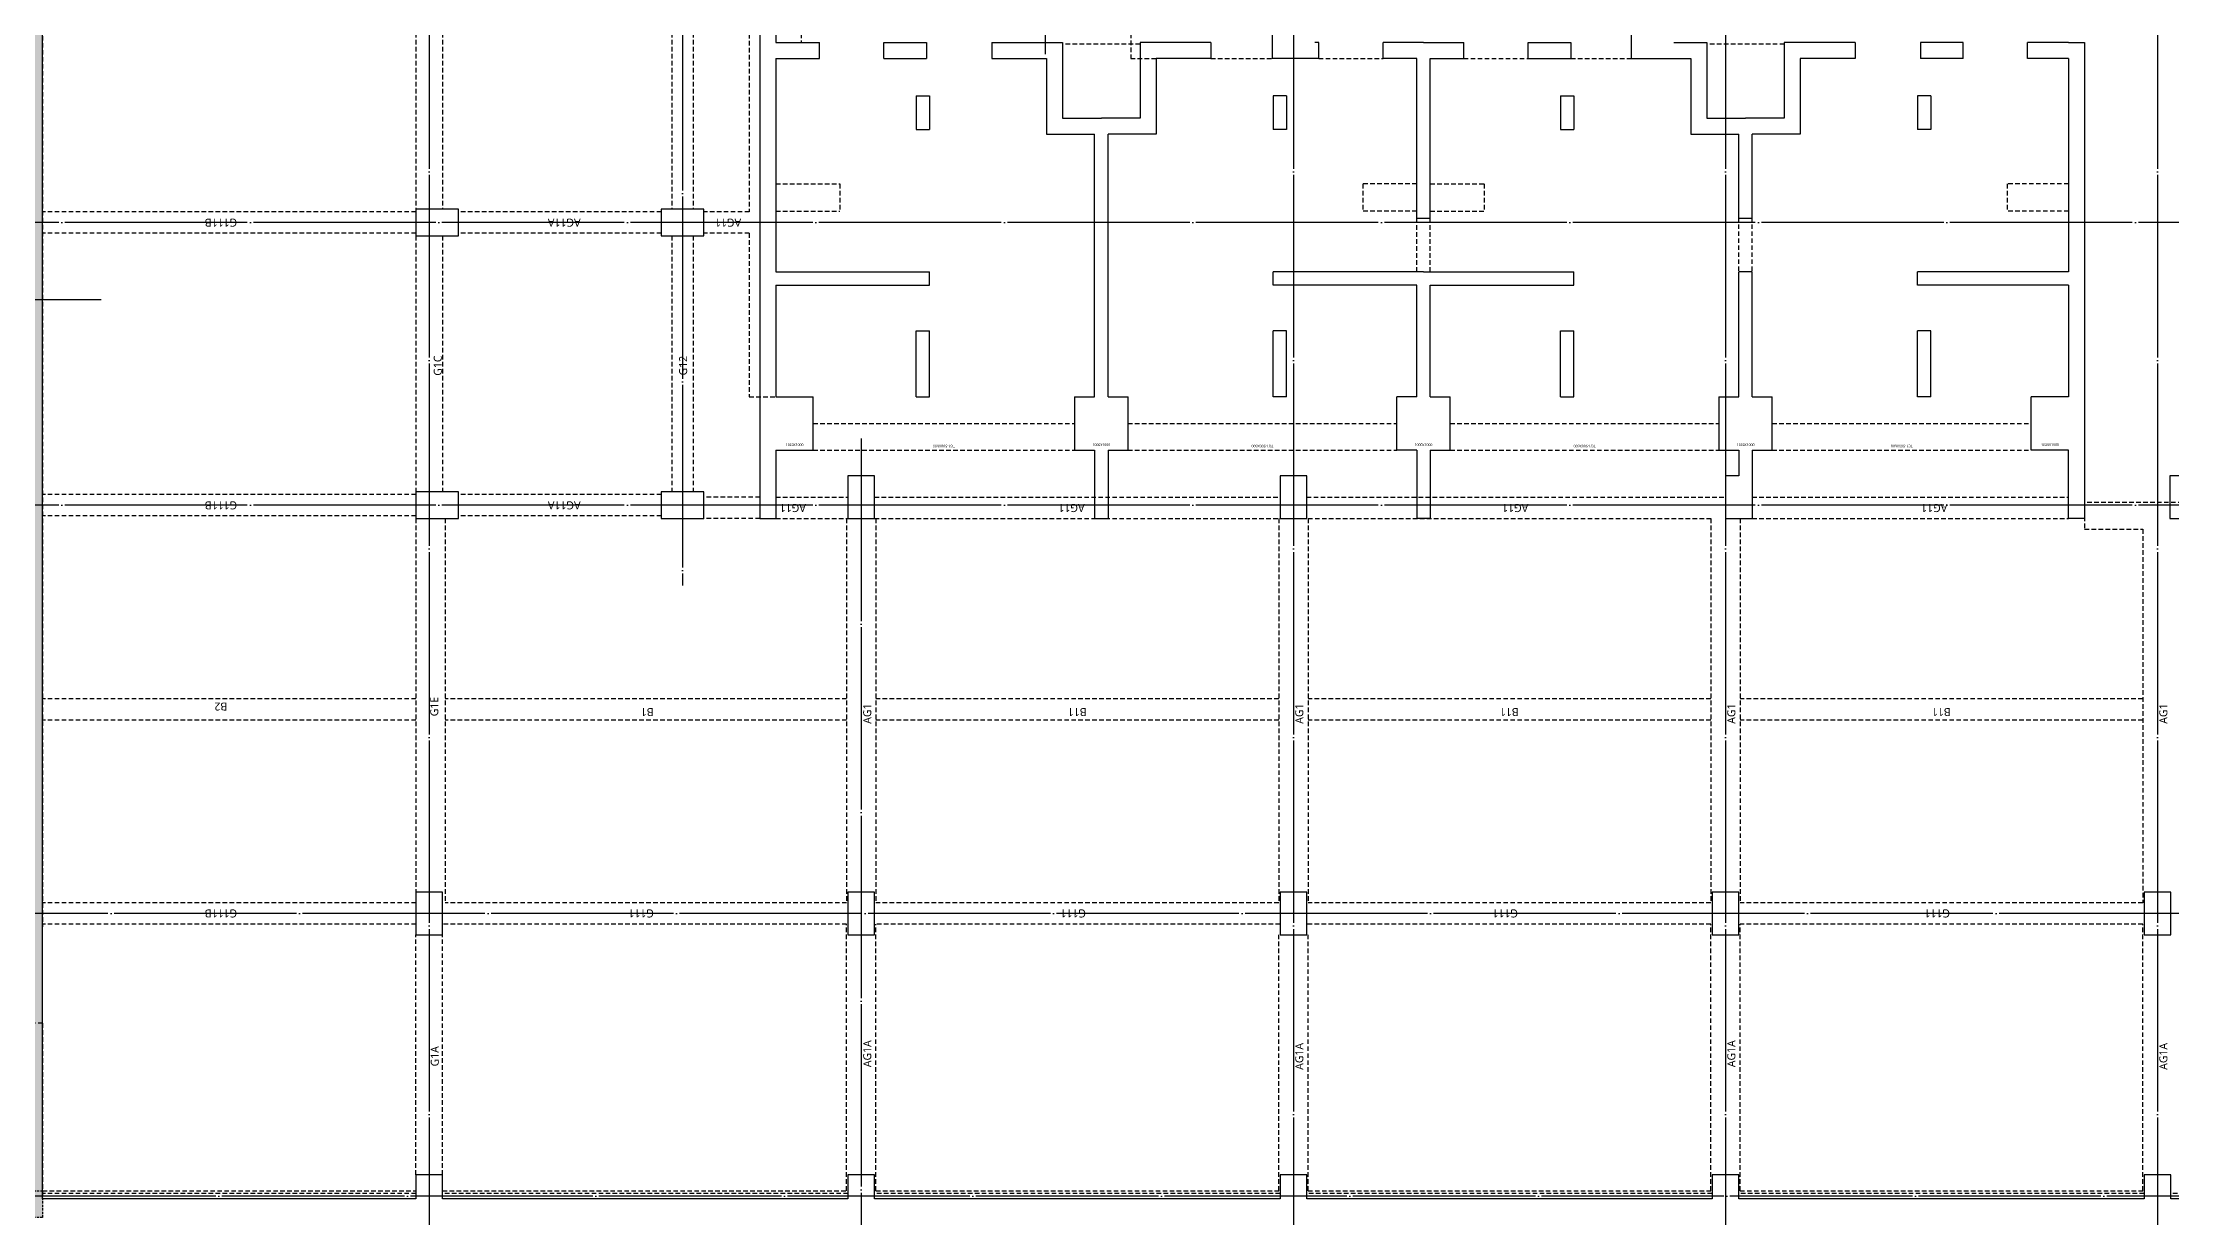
# Model space of a CAD drawing. Header units: millimetres. Extents: x 317501 to 2277231, y -321722 to 1186893.
# Drawn here: x 2014554 to 2054466, y -113598 to -91573 of the extents above; entities that cross this region are included whole.
import ezdxf
from ezdxf.enums import TextEntityAlignment as Align

# ---------------------------------------------------------------- set-up
doc = ezdxf.new("R2010")
doc.units = ezdxf.units.MM
doc.header["$LTSCALE"] = 57
for name, pattern in [('XS-지하주차장$0$CEN', [62, 60, -1, 0, -1]), ('XS-지하주차장$0$DDOT', [14, 12, -1, 0, -1]), ('XS-지하주차장$0$HID', [2.3, 1.5, -0.8])]:
    doc.linetypes.add(name, pattern=pattern)
for name, color, linetype in [('254', 254, 'Continuous'), ('XS-지하주차장$0$AWG', 5, 'XS-지하주차장$0$HID'), ('XS-지하주차장$0$B', 9, 'XS-지하주차장$0$HID'), ('XS-지하주차장$0$C3', 145, 'Continuous'), ('XS-지하주차장$0$CEN-P', 14, 'XS-지하주차장$0$CEN'), ('XS-지하주차장$0$COL', 2, 'Continuous'), ('XS-지하주차장$0$DASH', 8, 'Continuous'), ('XS-지하주차장$0$EL7', 7, 'Continuous'), ('XS-지하주차장$0$FP-CORE', 8, 'Continuous'), ('XS-지하주차장$0$G', 4, 'XS-지하주차장$0$HID'), ('XS-지하주차장$0$OPEN', 9, 'XS-지하주차장$0$DDOT'), ('XS-지하주차장$0$STEEL', 9, 'Continuous'), ('XS-지하주차장$0$TG', 30, 'XS-지하주차장$0$HID'), ('XS-지하주차장$0$W1', 2, 'Continuous'), ('XS-지하주차장$0$W1-H', 11, 'XS-지하주차장$0$HID'), ('XS-지하주차장$0$W2', 9, 'Continuous'), ('XS-지하주차장$0$WG', 6, 'XS-지하주차장$0$HID')]:
    doc.layers.add(name, color=color, linetype=linetype)
for name, color, linetype, plot in [('XS-지하주차장$0$B-TEXT', 7, 'Continuous', False), ('XS-지하주차장$0$DEFPOINT', 144, 'Continuous', False), ('XS-지하주차장$0$G-TEXT', 3, 'Continuous', False), ('XS-지하주차장$0$PD', 145, 'XS-지하주차장$0$HID', False)]:
    doc.layers.add(name, color=color, linetype=linetype, plot=plot)
doc.styles.add('XS-지하주차장$0$맑은 고딕', font='malgun.ttf')
doc.styles.add('XS-지하주차장$0$맑은고딕', font='malgun.ttf')

# ---------------------------------------------------------------- blocks, each defined once
blk = doc.blocks.new('XS-지하주차장$0$B2-W')
at = {"layer": 'XS-지하주차장$0$W1-H'}
for p, q in [((2940, 113210), (2940, 113410)), ((-250, 106210), (-250, 113210)), ((2940, 113210), (-250, 113210)), ((51600, 113210), (4750, 113210)), ((100, 106210), (-250, 106210)), ((100, 105710), (100, 106210)), ((4600, 106210), (4600, 105710)), ((5400, 106210), (4600, 106210)), ((5400, 105710), (5400, 106210)), ((12900, 106210), (12400, 106210)), ((12400, 106210), (12400, 105410)), ((12900, 105410), (12900, 106210)), ((18200, 106210), (17700, 106210)), ((17700, 106210), (17700, 105410)), ((18200, 105410), (18200, 106210)), ((-250, 98110), (-250, 105710)), ((-250, 105710), (100, 105710)), ((4600, 105710), (5400, 105710)), ((12400, 105410), (12900, 105410)), ((17700, 105410), (18200, 105410)), ((12900, 101610), (12400, 101610)), ((12400, 101610), (12400, 100810)), ((12900, 100810), (12900, 101610)), ((18200, 101610), (17700, 101610)), ((17700, 101610), (17700, 100810)), ((18200, 100810), (18200, 101610)), ((12400, 100810), (12900, 100810)), ((17700, 100810), (18200, 100810)), ((12400, 99760), (12400, 99460)), ((25875, 99760), (12400, 99760)), ((13685, 99460), (12400, 99460)), ((13685, 99460), (13685, 98760)), ((14685, 99460), (14685, 98760)), ((16780, 99460), (14685, 99460)), ((16780, 99460), (16780, 96580)), ((17030, 99460), (17030, 96580)), ((21025, 99460), (17030, 99460)), ((21025, 99460), (21025, 98645)), ((22675, 99460), (21325, 99460)), ((21325, 99460), (21325, 98645)), ((13685, 98760), (14685, 98760)), ((21025, 98645), (21325, 98645)), ((100, 98110), (-250, 98110)), ((100, 97610), (100, 98110)), ((4600, 98110), (4600, 97610)), ((5400, 98110), (4600, 98110)), ((5400, 97610), (5400, 98110)), ((12400, 98110), (12400, 97610)), ((13200, 98110), (12400, 98110)), ((13200, 97610), (13200, 98110)), ((-250, 90010), (-250, 97610)), ((-250, 97610), (100, 97610)), ((4600, 97610), (5400, 97610)), ((12400, 97610), (13200, 97610)), ((21025, 97435), (21325, 97435)), ((21025, 97435), (21025, 96635)), ((21325, 97435), (21325, 96635)), ((14685, 96830), (15920, 96830)), ((14685, 96830), (14685, 96580)), ((15920, 96830), (15920, 96580)), ((20325, 96830), (19695, 96830)), ((19695, 96830), (19695, 96580)), ((20325, 96830), (20325, 96580)), ((21325, 96635), (21025, 96635)), ((14685, 96580), (15920, 96580)), ((16780, 96580), (17030, 96580)), ((20325, 96580), (19695, 96580)), ((21325, 95415), (21025, 95415)), ((21025, 95415), (21025, 94385)), ((21325, 95415), (21325, 94085)), ((19605, 94385), (19605, 93485)), ((21025, 94385), (19605, 94385)), ((13685, 93860), (13685, 93485)), ((14685, 93860), (13685, 93860)), ((14685, 93860), (14685, 93485)), ((19905, 94085), (19905, 93360)), ((21325, 94085), (19905, 94085)), ((12400, 93485), (12400, 93235)), ((13685, 93485), (12400, 93485)), ((14685, 93485), (19605, 93485)), ((13685, 93235), (12400, 93235)), ((13685, 93235), (13685, 92860)), ((14685, 93235), (19605, 93235)), ((14685, 93235), (14685, 92860)), ((19605, 92335), (19605, 93235)), ((19905, 92635), (19905, 93360)), ((13685, 92860), (14685, 92860)), ((21325, 92635), (19905, 92635)), ((21325, 91305), (21325, 92635)), ((21025, 92335), (19605, 92335)), ((21025, 91305), (21025, 92335)), ((21325, 91305), (21025, 91305)), ((100, 90010), (-250, 90010)), ((100, 89510), (100, 90010)), ((4600, 90010), (4600, 89510)), ((5400, 90010), (4600, 90010)), ((5400, 89510), (5400, 90010)), ((12400, 90010), (12400, 89510)), ((13200, 90010), (12400, 90010)), ((13200, 89510), (13200, 90010)), ((14685, 90140), (15920, 90140)), ((14685, 89890), (14685, 90140)), ((14685, 89890), (15920, 89890)), ((15920, 89890), (15920, 90140)), ((16780, 87445), (16780, 90140)), ((16780, 90140), (17030, 90140)), ((17030, 87445), (17030, 90140)), ((20325, 90140), (19695, 90140)), ((19695, 89890), (19695, 90140)), ((20325, 89890), (19695, 89890)), ((20325, 89890), (20325, 90140)), ((21025, 89285), (21025, 90160)), ((21525, 90160), (21025, 90160)), ((-250, 81910), (-250, 89510)), ((-250, 89510), (100, 89510)), ((4600, 89510), (5400, 89510)), ((12400, 89510), (13200, 89510)), ((21025, 89285), (21325, 89285)), ((21325, 89285), (21325, 89360)), ((13685, 87820), (14685, 87820)), ((13685, 87445), (13685, 87820)), ((14685, 87445), (14685, 87820)), ((21025, 88075), (21325, 88075)), ((21025, 87445), (21025, 88075)), ((21325, 87320), (21325, 88075)), ((12400, 87195), (12400, 87445)), ((13685, 87445), (12400, 87445)), ((14685, 87445), (16780, 87445)), ((17030, 87445), (21025, 87445)), ((13685, 87195), (12400, 87195)), ((13685, 87195), (13685, 86820)), ((14685, 87195), (16780, 87195)), ((14685, 87195), (14685, 86820)), ((16780, 87195), (16780, 84500)), ((17030, 87195), (21025, 87195)), ((17030, 87195), (17030, 84500)), ((21025, 87195), (21025, 86565)), ((21325, 87320), (21325, 86565)), ((13685, 86820), (14685, 86820)), ((21025, 86565), (21325, 86565)), ((21025, 85355), (21325, 85355)), ((21025, 85355), (21025, 84555)), ((21325, 85355), (21325, 84555)), ((14685, 84750), (15920, 84750)), ((14685, 84750), (14685, 84500)), ((15920, 84750), (15920, 84500)), ((20325, 84750), (19695, 84750)), ((19695, 84750), (19695, 84500)), ((20325, 84750), (20325, 84500)), ((14685, 84500), (15920, 84500)), ((16780, 84500), (17030, 84500)), ((20325, 84500), (19695, 84500)), ((21325, 84555), (21025, 84555)), ((21525, 83425), (21025, 83425)), ((21025, 83425), (21025, 83335)), ((21025, 83335), (21025, 82305)), ((21325, 82625), (21325, 82005)), ((19605, 82305), (19605, 81405)), ((21025, 82305), (19605, 82305)), ((100, 81910), (-250, 81910)), ((100, 81410), (100, 81910)), ((4600, 81910), (4600, 81410)), ((5400, 81910), (4600, 81910)), ((5400, 81410), (5400, 81910)), ((19905, 82005), (19905, 81280)), ((21325, 82005), (19905, 82005)), ((13200, 81655), (12400, 81655)), ((12400, 81655), (12400, 81155)), ((13200, 81405), (13200, 81655)), ((13685, 81780), (13685, 81405)), ((14685, 81780), (13685, 81780)), ((14685, 81780), (14685, 81405)), ((-250, 73810), (-250, 81410)), ((-250, 81410), (100, 81410)), ((4600, 81410), (5400, 81410)), ((13200, 81155), (12400, 81155)), ((13685, 81405), (13200, 81405)), ((13685, 81155), (13200, 81155)), ((13685, 81155), (13685, 80780)), ((14685, 81405), (19605, 81405)), ((14685, 81155), (19605, 81155)), ((14685, 81155), (14685, 80780)), ((19605, 80255), (19605, 81155)), ((19905, 80555), (19905, 81280)), ((13685, 80780), (14685, 80780)), ((21025, 80255), (19605, 80255)), ((21325, 80555), (19905, 80555)), ((21025, 79225), (21025, 80255)), ((21325, 79225), (21325, 80555)), ((21325, 79225), (21025, 79225)), ((14685, 78060), (15920, 78060)), ((14685, 77810), (14685, 78060)), ((15920, 77810), (15920, 78060)), ((16780, 75225), (16780, 78060)), ((16780, 78060), (17030, 78060)), ((17030, 75225), (17030, 78060)), ((20325, 78060), (19695, 78060)), ((19695, 77810), (19695, 78060)), ((20325, 77810), (20325, 78060)), ((21325, 78005), (21025, 78005)), ((21025, 77205), (21025, 78005)), ((21325, 77205), (21325, 78005)), ((14685, 77810), (15920, 77810)), ((20325, 77810), (19695, 77810)), ((21025, 77205), (21325, 77205)), ((13685, 75925), (14685, 75925)), ((13685, 75225), (13685, 75925)), ((14685, 75225), (14685, 75925)), ((21025, 75995), (21325, 75995)), ((21025, 75225), (21025, 75995)), ((21325, 75225), (21325, 75995)), ((12400, 74925), (12400, 75225)), ((12400, 75225), (13685, 75225)), ((16780, 75225), (14685, 75225)), ((21025, 75225), (17030, 75225)), ((21325, 75225), (21325, 74925)), ((21325, 74925), (12400, 74925)), ((100, 73810), (-250, 73810)), ((100, 73310), (100, 73810)), ((4600, 73810), (4600, 73310)), ((5400, 73810), (4600, 73810)), ((5400, 73310), (5400, 73810)), ((-250, 65710), (-250, 73310)), ((-250, 73310), (100, 73310)), ((4600, 73310), (5400, 73310)), ((13200, 73325), (12400, 73325)), ((12400, 73325), (12400, 73125)), ((13200, 73125), (13200, 73325))]:
    blk.add_line(p, q, dxfattribs=at)
blk = doc.blocks.new('XS-지하주차장$0$B1-2')
at = {"layer": 'XS-지하주차장$0$DASH'}
h = blk.add_hatch(dxfattribs=at)
h.set_pattern_fill('DASH', color=256, scale=350, angle=180, style=0)
h.set_pattern_definition([(2e-15, (-357891.64, 9798.91), (43.75, 43.75), [43.75, -43.75])])
h.paths.add_polyline_path([(22265, 13075), (24835, 13075), (24835, 11910), (22265, 11910)])
h = blk.add_hatch(dxfattribs=at)
h.set_pattern_fill('DASH', color=256, scale=350, angle=180, style=0)
h.set_pattern_definition([(2e-15, (-357891.64, 8753.91), (43.75, 43.75), [43.75, -43.75])])
h.paths.add_polyline_path([(22440, 11720), (24040, 11720), (24040, 10755), (22440, 10755)])
blk.add_line((22440, 10755), (24040, 10755), dxfattribs=at)
at = {"layer": 'XS-지하주차장$0$DEFPOINT', "color": 1}
for p, q in [((18460, 11025), (18410, 11025)), ((18435, 11000), (18435, 11050))]:
    blk.add_line(p, q, dxfattribs=at)
at = {"layer": 'XS-지하주차장$0$EL7'}
for p, q in [((19735, 17620), (19735, 16050)), ((22535, 16485), (22535, 17675)), ((22535, 14075), (22535, 15165))]:
    blk.add_line(p, q, dxfattribs=at)
at = {"layer": 'XS-지하주차장$0$FP-CORE'}
for p, q in [((18368, 13980), (17135, 13980)), ((18368, 13980), (17135, 12420)), ((18368, 14150), (19735, 14150)), ((18368, 12330), (18368, 14150)), ((18503, 12330), (18503, 14150)), ((19735, 14150), (18503, 12330)), ((18365, 12420), (17135, 12420)), ((18368, 12330), (19735, 12330))]:
    blk.add_line(p, q, dxfattribs=at)
at = {"layer": 'XS-지하주차장$0$OPEN'}
for p, q in [((19735, 15875), (17135, 18275)), ((19735, 18275), (17135, 15875)), ((22535, 13375), (24835, 18275)), ((22535, 18275), (24835, 13375)), ((24130, 11720), (24835, 10830)), ((24835, 11720), (24130, 10830))]:
    blk.add_line(p, q, dxfattribs=at)
at = {"layer": 'XS-지하주차장$0$PD'}
for p, q in [((29485, 27380), (29485, 26785)), ((29485, 26785), (31130, 26785)), ((26665, 19805), (26665, 21355)), ((29485, 14375), (31130, 14375)), ((29485, 13965), (29485, 14375)), ((29485, 13715), (29485, 13305)), ((29485, 13305), (31130, 13305)), ((770, 10275), (770, 8925)), ((7125, 8895), (5675, 8895)), ((19205, 8895), (17755, 8895)), ((26665, 6325), (26665, 7875)), ((300, 6275), (1495, 6275)), ((1495, 6275), (1495, 5765)), ((12315, 6275), (11305, 6275)), ((11305, 6275), (11305, 5765)), ((12565, 6275), (13575, 6275)), ((13575, 6275), (13575, 5765)), ((24535, 6275), (23385, 6275)), ((23385, 6275), (23385, 5765)), ((300, 5765), (1495, 5765)), ((12315, 5765), (11305, 5765)), ((12565, 5765), (13575, 5765)), ((24535, 5765), (23385, 5765)), ((29485, 895), (31130, 895)), ((29485, 300), (29485, 895))]:
    blk.add_line(p, q, dxfattribs=at)
at = {"layer": 'XS-지하주차장$0$STEEL'}
for p, q in [((22235, 11910), (22235, 13075)), ((22265, 11910), (22265, 13075)), ((22265, 11910), (22235, 11910))]:
    blk.add_line(p, q, dxfattribs=at)
at = {"layer": 'XS-지하주차장$0$W1'}
for p, q in [((25145, 27680), (36060, 27680)), ((36060, 27680), (36060, 27380)), ((26635, 27380), (25945, 27380)), ((26635, 27380), (26635, 26565)), ((26935, 27380), (26935, 26565)), ((26935, 27380), (31130, 27380)), ((31130, 27380), (31130, 24200)), ((31380, 27380), (31380, 24200)), ((31380, 27380), (34475, 27380)), ((34475, 27380), (34475, 26080)), ((34775, 27380), (34775, 26700)), ((34775, 27380), (36060, 27380)), ((26935, 26565), (26635, 26565)), ((34775, 26080), (34475, 26080)), ((34775, 26200), (34775, 26080)), ((26935, 25055), (26635, 25055)), ((26635, 25055), (26635, 24255)), ((26935, 25055), (26935, 24255)), ((27635, 24450), (28465, 24450)), ((27635, 24450), (27635, 24200)), ((28465, 24450), (28465, 24200)), ((33775, 24450), (32240, 24450)), ((32240, 24450), (32240, 24200)), ((33775, 24450), (33775, 24200)), ((34475, 24570), (34475, 24170)), ((34775, 24570), (34475, 24570)), ((34775, 24570), (34775, 24170)), ((26635, 24255), (26935, 24255)), ((27635, 24200), (28465, 24200)), ((31380, 24200), (31130, 24200)), ((33775, 24200), (32240, 24200)), ((34775, 24170), (34475, 24170)), ((26635, 23035), (26935, 23035)), ((26635, 23035), (26635, 21355)), ((26935, 23035), (26935, 21655)), ((34475, 22060), (34475, 20705)), ((34775, 22060), (34475, 22060)), ((34775, 22060), (34775, 21800)), ((26935, 21655), (28095, 21655)), ((28095, 21655), (28095, 20705)), ((26635, 21355), (27795, 21355)), ((27795, 21355), (27795, 20580)), ((34775, 21300), (34775, 20705)), ((27795, 19805), (27795, 20580)), ((30130, 20705), (28095, 20705)), ((28095, 19505), (28095, 20455)), ((30130, 20455), (28095, 20455)), ((30130, 20455), (30130, 20705)), ((34475, 20705), (31130, 20705)), ((31130, 20455), (31130, 20705)), ((34475, 20455), (31130, 20455)), ((34475, 19100), (34475, 20455)), ((34775, 20705), (36060, 20705)), ((34775, 19100), (34775, 20455)), ((34775, 20455), (36060, 20455)), ((36060, 20455), (36060, 20705)), ((26635, 18125), (26635, 19805)), ((26635, 19805), (27795, 19805)), ((26935, 18125), (26935, 19505)), ((26935, 19505), (28095, 19505)), ((34775, 19100), (34475, 19100)), ((16835, 13800), (16835, 18575)), ((16835, 18575), (20035, 18575)), ((20035, 17620), (20035, 18575)), ((22235, 18575), (25285, 18575)), ((22235, 17675), (22235, 18575)), ((25285, 18275), (25285, 18575)), ((17135, 15875), (17135, 18275)), ((17135, 18275), (19735, 18275)), ((19735, 17620), (19735, 18275)), ((22535, 18275), (24835, 18275)), ((22535, 17675), (22535, 18275)), ((24835, 13375), (24835, 18275)), ((25135, 10725), (25135, 18275)), ((25135, 18275), (25285, 18275)), ((26635, 18125), (26935, 18125)), ((19735, 17620), (20035, 17620)), ((22235, 17675), (22535, 17675)), ((26635, 16905), (26935, 16905)), ((26635, 16105), (26635, 16905)), ((26935, 16105), (26935, 16905)), ((27635, 16960), (28465, 16960)), ((27635, 16710), (27635, 16960)), ((28465, 16710), (28465, 16960)), ((31130, 13840), (31130, 16960)), ((31380, 16960), (31130, 16960)), ((31380, 13965), (31380, 16960)), ((33775, 16960), (32240, 16960)), ((32240, 16710), (32240, 16960)), ((33775, 16710), (33775, 16960)), ((34475, 16590), (34475, 16990)), ((34775, 16990), (34475, 16990)), ((34775, 16590), (34775, 16990)), ((22235, 15165), (22235, 16485)), ((22235, 16485), (22535, 16485)), ((22535, 15165), (22535, 16485)), ((27635, 16710), (28465, 16710)), ((33775, 16710), (32240, 16710)), ((34775, 16590), (34475, 16590)), ((19735, 15875), (19735, 16050)), ((20035, 16050), (19735, 16050)), ((20035, 15575), (20035, 16050)), ((26935, 16105), (26635, 16105)), ((17135, 15875), (19735, 15875)), ((17135, 11025), (17135, 15575)), ((17135, 15575), (20035, 15575)), ((22235, 15165), (22535, 15165)), ((34775, 15080), (34475, 15080)), ((34475, 13965), (34475, 15080)), ((34775, 13965), (34775, 15080)), ((19735, 11025), (19735, 14465)), ((19735, 14465), (20035, 14465)), ((20035, 10725), (20035, 14465)), ((26935, 14595), (26635, 14595)), ((26635, 13840), (26635, 14595)), ((26935, 13965), (26935, 14595)), ((22235, 13075), (22235, 14075)), ((22235, 14075), (22535, 14075)), ((22535, 13375), (22535, 14075)), ((26635, 13840), (26635, 13085)), ((30130, 13965), (26935, 13965)), ((30130, 13715), (26935, 13715)), ((26935, 13715), (26935, 13085)), ((30130, 13715), (30130, 13965)), ((31130, 13840), (31130, 10720)), ((34475, 13965), (31380, 13965)), ((34475, 13715), (31380, 13715)), ((31380, 13715), (31380, 10720)), ((34475, 13715), (34475, 12600)), ((34775, 13965), (36060, 13965)), ((35275, 13715), (36060, 13715)), ((36060, 13715), (36060, 13965)), ((0, 13475), (0, 0)), ((4950, 13475), (0, 13475)), ((300, 13175), (300, 10575)), ((4850, 13175), (300, 13175)), ((4850, 13175), (4850, 11685)), ((6950, 13175), (5150, 13175)), ((5150, 13175), (5150, 11685)), ((7250, 13475), (5750, 13475)), ((6950, 13175), (6950, 10275)), ((7250, 13475), (7250, 10275)), ((16835, 10275), (16835, 13300)), ((22535, 13375), (24835, 13375)), ((34775, 13465), (34775, 12600)), ((22235, 13075), (24835, 13075)), ((24835, 10725), (24835, 13075)), ((26935, 13085), (26635, 13085)), ((34775, 12600), (34475, 12600)), ((4850, 11685), (5150, 11685)), ((26935, 11575), (26635, 11575)), ((26635, 11575), (26635, 10775)), ((26935, 11575), (26935, 10775)), ((17135, 11025), (19735, 11025)), ((27635, 10970), (28465, 10970)), ((27635, 10970), (27635, 10720)), ((28465, 10970), (28465, 10720)), ((33775, 10970), (32240, 10970)), ((32240, 10970), (32240, 10720)), ((33775, 10970), (33775, 10720)), ((34475, 11090), (34475, 10690)), ((34775, 11090), (34475, 11090)), ((34775, 11090), (34775, 10690)), ((5840, 10575), (300, 10575)), ((5840, 10575), (5840, 10275)), ((17135, 10275), (17135, 10725)), ((17135, 10725), (20035, 10725)), ((24835, 10725), (25135, 10725)), ((26635, 10775), (26935, 10775)), ((27635, 10720), (28465, 10720)), ((31380, 10720), (31130, 10720)), ((33775, 10720), (32240, 10720)), ((34775, 10690), (34475, 10690)), ((5840, 10275), (300, 10275)), ((300, 10275), (300, 8925)), ((7250, 10275), (6950, 10275)), ((16835, 10275), (17135, 10275)), ((26635, 9555), (26935, 9555)), ((26635, 9555), (26635, 7875)), ((26935, 9555), (26935, 8175)), ((300, 8925), (1115, 8925)), ((1115, 8625), (1115, 8925)), ((2325, 8625), (2325, 8925)), ((2325, 8925), (3125, 8925)), ((3125, 8925), (3125, 8625)), ((4345, 8925), (4345, 8625)), ((4345, 8925), (5675, 8925)), ((5675, 8925), (5675, 7505)), ((8455, 8925), (7125, 8925)), ((7125, 8925), (7125, 7505)), ((8455, 8925), (8455, 8625)), ((10475, 8925), (10400, 8925)), ((10475, 8625), (10475, 8925)), ((11685, 8625), (11685, 8925)), ((12440, 8925), (11685, 8925)), ((12440, 8925), (13195, 8925)), ((13195, 8625), (13195, 8925)), ((14405, 8625), (14405, 8925)), ((14405, 8925), (15205, 8925)), ((15205, 8925), (15205, 8625)), ((17135, 8925), (17755, 8925)), ((17755, 8925), (17755, 7505)), ((20535, 8925), (19205, 8925)), ((19205, 8925), (19205, 7505)), ((20535, 8925), (20535, 8625)), ((21755, 8925), (21755, 8625)), ((22555, 8925), (21755, 8925)), ((22555, 8625), (22555, 8925)), ((23765, 8625), (23765, 8925)), ((24535, 8925), (23765, 8925)), ((24535, 8925), (24835, 8925)), ((24835, 8925), (24835, 0)), ((300, 8625), (1115, 8625)), ((300, 8625), (300, 4630)), ((2325, 8625), (3125, 8625)), ((4345, 8625), (5375, 8625)), ((5375, 8625), (5375, 7205)), ((8455, 8625), (7425, 8625)), ((7425, 8625), (7425, 7205)), ((10475, 8625), (9600, 8625)), ((12315, 8625), (11685, 8625)), ((12315, 5630), (12315, 8625)), ((12565, 5630), (12565, 8625)), ((12565, 8625), (13195, 8625)), ((14405, 8625), (15205, 8625)), ((16425, 8625), (17455, 8625)), ((17455, 8625), (17455, 7205)), ((20535, 8625), (19505, 8625)), ((19505, 8625), (19505, 7205)), ((22555, 8625), (21755, 8625)), ((24535, 8625), (23765, 8625)), ((24535, 8625), (24535, 4630)), ((34475, 8580), (34475, 7225)), ((34775, 8580), (34475, 8580)), ((34775, 8580), (34775, 7225)), ((26935, 8175), (28095, 8175)), ((28095, 8175), (28095, 7225)), ((2930, 7925), (2930, 7295)), ((2930, 7925), (3180, 7925)), ((3180, 7925), (3180, 7295)), ((9620, 7925), (9620, 7295)), ((9870, 7925), (9620, 7925)), ((9870, 7925), (9870, 7295)), ((15010, 7925), (15010, 7295)), ((15010, 7925), (15260, 7925)), ((15260, 7925), (15260, 7295)), ((21700, 7925), (21700, 7295)), ((21950, 7925), (21700, 7925)), ((21950, 7925), (21950, 7295)), ((26635, 7875), (27795, 7875)), ((27795, 7875), (27795, 7100)), ((2930, 7295), (3180, 7295)), ((5375, 7205), (6275, 7205)), ((5675, 7505), (6400, 7505)), ((6275, 2285), (6275, 7205)), ((7125, 7505), (6400, 7505)), ((6525, 2285), (6525, 7205)), ((7425, 7205), (6525, 7205)), ((9870, 7295), (9620, 7295)), ((15010, 7295), (15260, 7295)), ((17455, 7205), (18355, 7205)), ((17755, 7505), (18480, 7505)), ((18355, 5630), (18355, 7205)), ((19205, 7505), (18480, 7505)), ((19505, 7205), (18605, 7205)), ((18605, 5630), (18605, 7205)), ((21950, 7295), (21700, 7295)), ((34475, 7225), (28095, 7225)), ((34775, 7225), (36060, 7225)), ((36060, 6975), (36060, 7225)), ((27795, 6325), (27795, 7100)), ((34475, 6975), (28095, 6975)), ((28095, 6025), (28095, 6975)), ((34475, 5620), (34475, 6975)), ((34775, 5800), (34775, 6975)), ((34775, 6975), (36060, 6975)), ((26635, 4645), (26635, 6325)), ((26635, 6325), (27795, 6325)), ((26935, 4645), (26935, 6025)), ((26935, 6025), (28095, 6025)), ((12565, 5630), (12315, 5630)), ((18605, 5630), (18355, 5630)), ((300, 4630), (3180, 4630)), ((3180, 4380), (3180, 4630)), ((12440, 4630), (9620, 4630)), ((9620, 4380), (9620, 4630)), ((12440, 4630), (15260, 4630)), ((15260, 4380), (15260, 4630)), ((18355, 2285), (18355, 4630)), ((18605, 4630), (18355, 4630)), ((18605, 2285), (18605, 4630)), ((24535, 4630), (21700, 4630)), ((21700, 4380), (21700, 4630)), ((26635, 4645), (26935, 4645)), ((300, 4380), (3180, 4380)), ((300, 4380), (300, 2285)), ((12315, 4380), (9620, 4380)), ((12315, 2285), (12315, 4380)), ((12565, 2285), (12565, 4380)), ((12565, 4380), (15260, 4380)), ((24535, 4380), (21700, 4380)), ((24535, 4380), (24535, 2285)), ((2930, 2285), (2930, 3520)), ((2930, 3520), (3180, 3520)), ((3180, 2285), (3180, 3520)), ((9620, 2285), (9620, 3520)), ((9870, 3520), (9620, 3520)), ((9870, 2285), (9870, 3520)), ((15010, 2285), (15010, 3520)), ((15010, 3520), (15260, 3520)), ((15260, 2285), (15260, 3520)), ((21700, 2285), (21700, 3520)), ((21950, 3520), (21700, 3520)), ((21950, 2285), (21950, 3520)), ((26635, 3425), (26935, 3425)), ((26635, 2625), (26635, 3425)), ((26935, 2625), (26935, 3425)), ((27635, 3480), (28465, 3480)), ((27635, 3230), (27635, 3480)), ((27635, 3230), (28465, 3230)), ((28465, 3230), (28465, 3480)), ((31130, 300), (31130, 3480)), ((31380, 3480), (31130, 3480)), ((31380, 300), (31380, 3480)), ((33775, 3480), (32240, 3480)), ((32240, 3230), (32240, 3480)), ((33775, 3230), (32240, 3230)), ((33775, 3230), (33775, 3480)), ((34475, 3110), (34475, 3510)), ((34775, 3510), (34475, 3510)), ((34775, 3110), (34775, 3510)), ((34775, 3110), (34475, 3110)), ((26935, 2625), (26635, 2625)), ((300, 2285), (1000, 2285)), ((1000, 1285), (1000, 2285)), ((2930, 2285), (3180, 2285)), ((5900, 2285), (6275, 2285)), ((5900, 2285), (5900, 1285)), ((6525, 2285), (6900, 2285)), ((6900, 1285), (6900, 2285)), ((9870, 2285), (9620, 2285)), ((11940, 1285), (11940, 2285)), ((12315, 2285), (11940, 2285)), ((12565, 2285), (12940, 2285)), ((12940, 1285), (12940, 2285)), ((15010, 2285), (15260, 2285)), ((17980, 2285), (18355, 2285)), ((17980, 2285), (17980, 1285)), ((18605, 2285), (18980, 2285)), ((18980, 1285), (18980, 2285)), ((21950, 2285), (21700, 2285)), ((23835, 1285), (23835, 2285)), ((24535, 2285), (23835, 2285)), ((34775, 1600), (34475, 1600)), ((34475, 300), (34475, 1600)), ((34775, 800), (34775, 1600)), ((300, 1285), (1000, 1285)), ((300, 1285), (300, 0)), ((5900, 1285), (6275, 1285)), ((6275, 1285), (6275, 0)), ((6525, 1285), (6525, 0)), ((6525, 1285), (6900, 1285)), ((12315, 1285), (11940, 1285)), ((12315, 1285), (12315, 0)), ((12565, 1285), (12940, 1285)), ((12565, 1285), (12565, 0)), ((17980, 1285), (18355, 1285)), ((18355, 1285), (18355, 800)), ((18605, 1285), (18605, 0)), ((18605, 1285), (18980, 1285)), ((24535, 1285), (23835, 1285)), ((24535, 0), (24535, 1285)), ((26935, 1115), (26635, 1115)), ((26635, 800), (26635, 1115)), ((26935, 300), (26935, 1115)), ((0, 0), (300, 0)), ((26935, 300), (31130, 300)), ((31380, 300), (34475, 300)), ((34975, 300), (36060, 300)), ((36060, 0), (36060, 300)), ((6275, 0), (6525, 0)), ((12565, 0), (12315, 0)), ((24835, 0), (24535, 0)), ((26635, 0), (36060, 0))]:
    blk.add_line(p, q, dxfattribs=at)
at = {"layer": 'XS-지하주차장$0$W2'}
for p, q in [((6950, 12070), (5150, 12070)), ((6950, 11980), (5150, 11980)), ((22250, 11910), (24835, 11910)), ((22250, 10740), (22250, 11910)), ((22440, 11720), (24040, 11720)), ((22440, 10740), (22440, 11720)), ((24040, 10740), (24040, 11720)), ((24130, 11720), (24835, 11720)), ((24130, 10830), (24130, 11720)), ((24835, 10830), (24130, 10830)), ((22440, 10740), (22250, 10740)), ((24835, 10740), (24040, 10740))]:
    blk.add_line(p, q, dxfattribs=at)
at = {"layer": 'XS-지하주차장$0$DEFPOINT', "color": 2, "style": 'XS-지하주차장$0$맑은고딕', "width": 0.8}
for p in [(650, 1385), (6400, 1385), (12440, 1385), (18480, 1385), (24185, 1385)]:
    blk.add_text('1000X1000', height=50, dxfattribs=at).set_placement(p, align=Align.MIDDLE_CENTER)

msp = doc.modelspace()

# ---------------------------------------------------------------- hatches: boundary and pattern name
at = {"layer": '254'}
h = msp.add_hatch(color=256, dxfattribs=at)
h.dxf.hatch_style = 1
h.paths.add_polyline_path([(2014553.6, -73498.4), (2014553.6, -113598.4), (2010367, -113598.4), (2008474, -117408.6), (2003996.2, -115183.9), (2004783.9, -113598.4), (1998653.6, -113598.4), (1998653.6, -73498.4)])

# ---------------------------------------------------------------- linework, layer by layer
at = {"layer": 'XS-지하주차장$0$AWG'}
for p, q in [((2027803.6, -86823.4), (2027803.6, -94748.4)), ((2034953.6, -90223.4), (2034953.6, -91873.4)), ((2034953.6, -91873.4), (2035428.6, -91873.4)), ((2036458.6, -91873.4), (2037603.6, -91873.4)), ((2038478.6, -91873.4), (2039688.6, -91873.4)), ((2041198.6, -91873.4), (2042408.6, -91873.4)), ((2043208.6, -91873.4), (2044338.6, -91873.4)), ((2027803.6, -95148.4), (2027803.6, -98213.4)), ((2027803.6, -98213.4), (2028303.6, -98213.4)), ((2054938.6, -100198.4), (2052838.6, -100198.4)), ((2052838.6, -100198.4), (2052838.6, -100698.4)), ((2052838.6, -100698.4), (2053928.6, -100698.4))]:
    msp.add_line(p, q, dxfattribs=at)
at = {"layer": 'XS-지하주차장$0$B'}
for p, q in [((2021553.6, -103873.4), (2014553.6, -103873.4)), ((2029628.6, -103873.4), (2022103.6, -103873.4)), ((2037728.6, -103873.4), (2030178.6, -103873.4)), ((2045828.6, -103873.4), (2038278.6, -103873.4)), ((2053928.6, -103873.4), (2046378.6, -103873.4)), ((2021553.6, -104273.4), (2014553.6, -104273.4)), ((2029628.6, -104273.4), (2022103.6, -104273.4)), ((2037728.6, -104273.4), (2030178.6, -104273.4)), ((2045828.6, -104273.4), (2038278.6, -104273.4)), ((2053928.6, -104273.4), (2046378.6, -104273.4))]:
    msp.add_line(p, q, dxfattribs=at)
at = {"layer": 'XS-지하주차장$0$C3', "linetype": 'XS-지하주차장$0$HID', "ltscale": 0.5}
msp.add_lwpolyline([(2014053.6, -113598.4), (2014053.6, -113098.4), (2014553.6, -113098.4), (2014553.6, -113598.4)], close=True, dxfattribs=at)
at = {"layer": 'XS-지하주차장$0$CEN-P'}
for p, q in [((2021803.6, 75581.6), (2021803.6, -148398.4)), ((2038003.6, 75581.6), (2038003.6, -148398.4)), ((2046103.6, 75581.6), (2046103.6, -148398.4)), ((2054203.6, 75581.6), (2054203.6, -148398.4)), ((2026553.6, -52048.4), (2026553.6, -101748.4)), ((2033353.6, -52048.4), (2033353.6, -91788.4)), ((2071403.6, -94948.4), (1953563.6, -94948.4)), ((2015653.6, -96398.4), (1996053.6, -96398.4)), ((2029903.6, -98998.4), (2029903.6, -148398.4)), ((2071403.6, -100248.4), (1953563.6, -100248.4)), ((2079393.6, -107898.4), (1953563.6, -107898.4)), ((2148563.6, -113198.4), (1953563.6, -113198.4))]:
    msp.add_line(p, q, dxfattribs=at)
at = {"layer": 'XS-지하주차장$0$COL'}
for p, q in [((2014553.6, -113248.4), (2014553.6, -61298.4)), ((2037603.6, -91373.4), (2037603.6, -91873.4)), ((2044338.6, -91373.4), (2044338.6, -91873.4)), ((2044338.6, -91873.4), (2044428.6, -91873.4)), ((2054638.6, -99698.4), (2054438.6, -99698.4)), ((2054438.6, -99698.4), (2054438.6, -100498.4)), ((2054438.6, -100498.4), (2054638.6, -100498.4)), ((2022053.6, -112798.4), (2021553.6, -112798.4)), ((2021553.6, -112798.4), (2021553.6, -113248.4)), ((2022053.6, -113248.4), (2022053.6, -112798.4)), ((2030153.6, -112798.4), (2029653.6, -112798.4)), ((2029653.6, -112798.4), (2029653.6, -113248.4)), ((2030153.6, -113248.4), (2030153.6, -112798.4)), ((2038253.6, -112798.4), (2037753.6, -112798.4)), ((2037753.6, -112798.4), (2037753.6, -113248.4)), ((2038253.6, -113248.4), (2038253.6, -112798.4)), ((2046353.6, -112798.4), (2045853.6, -112798.4)), ((2045853.6, -112798.4), (2045853.6, -113248.4)), ((2046353.6, -113248.4), (2046353.6, -112798.4)), ((2054453.6, -112798.4), (2053953.6, -112798.4)), ((2053953.6, -112798.4), (2053953.6, -113248.4)), ((2054453.6, -113248.4), (2054453.6, -112798.4)), ((2021553.6, -113248.4), (2014553.6, -113248.4)), ((2029653.6, -113248.4), (2022053.6, -113248.4)), ((2037753.6, -113248.4), (2030153.6, -113248.4)), ((2045853.6, -113248.4), (2038253.6, -113248.4)), ((2053953.6, -113248.4), (2046353.6, -113248.4)), ((2062053.6, -113248.4), (2054453.6, -113248.4))]:
    msp.add_line(p, q, dxfattribs=at)
for points in [[(2021553.6, -94698.4), (2021553.6, -95198.4), (2022353.6, -95198.4), (2022353.6, -94698.4)], [(2026153.6, -94698.4), (2026153.6, -95198.4), (2026953.6, -95198.4), (2026953.6, -94698.4)], [(2029653.6, -100498.4), (2030153.6, -100498.4), (2030153.6, -99698.4), (2029653.6, -99698.4)], [(2037753.6, -100498.4), (2038253.6, -100498.4), (2038253.6, -99698.4), (2037753.6, -99698.4)], [(2021553.6, -99998.4), (2021553.6, -100498.4), (2022353.6, -100498.4), (2022353.6, -99998.4)], [(2026153.6, -99998.4), (2026153.6, -100498.4), (2026953.6, -100498.4), (2026953.6, -99998.4)], [(2021553.6, -108298.4), (2022053.6, -108298.4), (2022053.6, -107498.4), (2021553.6, -107498.4)], [(2029653.6, -108298.4), (2030153.6, -108298.4), (2030153.6, -107498.4), (2029653.6, -107498.4)], [(2037753.6, -108298.4), (2038253.6, -108298.4), (2038253.6, -107498.4), (2037753.6, -107498.4)], [(2045853.6, -108298.4), (2046353.6, -108298.4), (2046353.6, -107498.4), (2045853.6, -107498.4)], [(2053953.6, -108298.4), (2054453.6, -108298.4), (2054453.6, -107498.4), (2053953.6, -107498.4)]]:
    msp.add_lwpolyline(points, close=True, dxfattribs=at)
msp.add_lwpolyline([(2046358.6, -99698.4), (2046108.6, -99698.4), (2046108.6, -100498.4), (2046608.6, -100498.4)], dxfattribs=at)
at = {"layer": 'XS-지하주차장$0$G'}
for p, q in [((2021553.6, -87198.4), (2021553.6, -94698.4)), ((2022053.6, -87198.4), (2022053.6, -94698.4)), ((2026353.6, -87198.4), (2026353.6, -94698.4)), ((2026753.6, -87198.4), (2026753.6, -94698.4)), ((2021553.6, -94748.4), (2014553.6, -94748.4)), ((2026153.6, -94748.4), (2022353.6, -94748.4)), ((2027803.6, -94748.4), (2026953.6, -94748.4)), ((2021553.6, -95148.4), (2014553.6, -95148.4)), ((2021553.6, -95198.4), (2021553.6, -99998.4)), ((2022053.6, -95198.4), (2022053.6, -99998.4)), ((2026153.6, -95148.4), (2022353.6, -95148.4)), ((2026353.6, -95198.4), (2026353.6, -99998.4)), ((2026753.6, -95198.4), (2026753.6, -99998.4)), ((2027803.6, -95148.4), (2026953.6, -95148.4)), ((2021553.6, -100048.4), (2014553.6, -100048.4)), ((2026153.6, -100048.4), (2022353.6, -100048.4)), ((2028003.6, -100098.4), (2026953.6, -100098.4)), ((2028303.6, -100098.4), (2029653.6, -100098.4)), ((2030153.6, -100098.4), (2037753.6, -100098.4)), ((2038253.6, -100098.4), (2046103.6, -100098.4)), ((2046608.6, -100098.4), (2052538.6, -100098.4)), ((2021553.6, -100448.4), (2014553.6, -100448.4)), ((2021553.6, -100498.4), (2021553.6, -107498.4)), ((2022103.6, -100498.4), (2022103.6, -107698.4)), ((2026153.6, -100448.4), (2022353.6, -100448.4)), ((2028003.6, -100498.4), (2026953.6, -100498.4)), ((2028303.6, -100498.4), (2029653.6, -100498.4)), ((2029628.6, -100498.4), (2029628.6, -107698.4)), ((2030153.6, -100498.4), (2037728.6, -100498.4)), ((2030178.6, -100498.4), (2030178.6, -107698.4)), ((2037728.6, -100498.4), (2037728.6, -107698.4)), ((2038278.6, -100498.4), (2038278.6, -107698.4)), ((2038278.6, -100498.4), (2045828.6, -100498.4)), ((2045828.6, -100498.4), (2045828.6, -107698.4)), ((2046378.6, -100498.4), (2046378.6, -107698.4)), ((2046608.6, -100498.4), (2052538.6, -100498.4)), ((2053928.6, -100698.4), (2053928.6, -107698.4)), ((2021553.6, -107698.4), (2014553.6, -107698.4)), ((2029628.6, -107698.4), (2022103.6, -107698.4)), ((2037728.6, -107698.4), (2030178.6, -107698.4)), ((2045828.6, -107698.4), (2038278.6, -107698.4)), ((2053928.6, -107698.4), (2046378.6, -107698.4)), ((2021553.6, -108098.4), (2014553.6, -108098.4)), ((2029628.6, -108098.4), (2022053.6, -108098.4)), ((2029628.6, -113098.4), (2029628.6, -108098.4)), ((2037753.6, -108098.4), (2030178.6, -108098.4)), ((2030178.6, -113098.4), (2030178.6, -108098.4)), ((2045828.6, -108098.4), (2038253.6, -108098.4)), ((2045828.6, -113098.4), (2045828.6, -108098.4)), ((2053928.6, -108098.4), (2046378.6, -108098.4)), ((2046378.6, -113098.4), (2046378.6, -108098.4)), ((2053928.6, -113098.4), (2053928.6, -108098.4)), ((2021553.6, -112798.4), (2021553.6, -108298.4)), ((2022053.6, -112798.4), (2022053.6, -108298.4)), ((2037728.6, -113098.4), (2037728.6, -108298.4)), ((2038278.6, -113098.4), (2038278.6, -108298.4))]:
    msp.add_line(p, q, dxfattribs=at)
at = {"layer": 'XS-지하주차장$0$TG'}
for p, q in [((2029003.6, -98713.4), (2033903.6, -98713.4)), ((2034903.6, -98713.4), (2039943.6, -98713.4)), ((2040943.6, -98713.4), (2045983.6, -98713.4)), ((2046983.6, -98713.4), (2051838.6, -98713.4)), ((2029003.6, -99213.4), (2033903.6, -99213.4)), ((2034903.6, -99213.4), (2039943.6, -99213.4)), ((2040943.6, -99213.4), (2045983.6, -99213.4)), ((2046983.6, -99213.4), (2051838.6, -99213.4))]:
    msp.add_line(p, q, dxfattribs=at)
at = {"layer": 'XS-지하주차장$0$WG'}
for p, q in [((2014553.6, -113098.4), (2021553.6, -113098.4)), ((2022053.6, -113098.4), (2029628.6, -113098.4)), ((2030178.6, -113098.4), (2037728.6, -113098.4)), ((2038278.6, -113098.4), (2045828.6, -113098.4)), ((2046378.6, -113098.4), (2053928.6, -113098.4))]:
    msp.add_line(p, q, dxfattribs=at)

# ---------------------------------------------------------------- block references
at = {"layer": 'XS-지하주차장$0$W1'}
msp.add_blockref('XS-지하주차장$0$B1-2', (2028003.6, -100498.4), dxfattribs=at)
at = {"layer": 'XS-지하주차장$0$W1-H', "rotation": 90}
msp.add_blockref('XS-지하주차장$0$B2-W', (2127763.6, -112898.4), dxfattribs=at)

# ---------------------------------------------------------------- texts
at = {"layer": 'XS-지하주차장$0$B-TEXT', "color": 0, "style": 'XS-지하주차장$0$맑은 고딕'}
for s, p in [('G111B', (2017898.2, -94949.7)), ('AG11A', (2024333.4, -94949.7)), ('AG11', (2027405.5, -94949.7)), ('G111B', (2017898.2, -100249.7)), ('AG11A', (2024333.4, -100249.7)), ('AG11', (2028619.5, -100299.7)), ('AG11', (2033844.7, -100299.7)), ('AG11', (2042162.7, -100299.7)), ('AG11', (2050019.6, -100299.7)), ('B2', (2017895.6, -104020)), ('B1', (2025889.1, -104124.7)), ('B11', (2033951.6, -104124.7)), ('B11', (2042051.6, -104124.7)), ('B11', (2050151.6, -104124.7)), ('G111B', (2017898.2, -107899.7)), ('G111', (2025775.3, -107899.7)), ('G111', (2033875.3, -107899.7)), ('G111', (2041975.3, -107899.7)), ('G111', (2050075.3, -107899.7))]:
    msp.add_text(s, height=150, rotation=180, dxfattribs=at).set_placement(p, align=Align.MIDDLE_CENTER)
at = {"layer": 'XS-지하주차장$0$DEFPOINT', "color": 2, "style": 'XS-지하주차장$0$맑은고딕'}
for p in [(2031453.6, -99138.4), (2037423.6, -99138.4), (2043463.6, -99138.4), (2049411.1, -99138.4)]:
    msp.add_text('TG1-500X600', height=50, rotation=180, dxfattribs=at).set_placement(p, align=Align.MIDDLE_CENTER)
at = {"layer": 'XS-지하주차장$0$G-TEXT', "color": 3, "linetype": 'XS-지하주차장$0$HID', "style": 'XS-지하주차장$0$맑은 고딕'}
for s, p in [('G1C', (2021962.2, -97630)), ('G12', (2026562.2, -97630)), ('G1E', (2021897.2, -104021.5)), ('AG1', (2030014.7, -104154.1)), ('AG1', (2038114.7, -104154.1)), ('AG1', (2046214.7, -104154.1)), ('AG1', (2054314.7, -104154.1)), ('G1A', (2021906, -110577.2)), ('AG1A', (2030014.7, -110529.1)), ('AG1A', (2038114.7, -110579.1)), ('AG1A', (2046214.7, -110529.1)), ('AG1A', (2054314.7, -110579.1))]:
    msp.add_text(s, height=150, rotation=90, dxfattribs=at).set_placement(p, align=Align.MIDDLE_CENTER)

doc.saveas('drawing.dxf')
